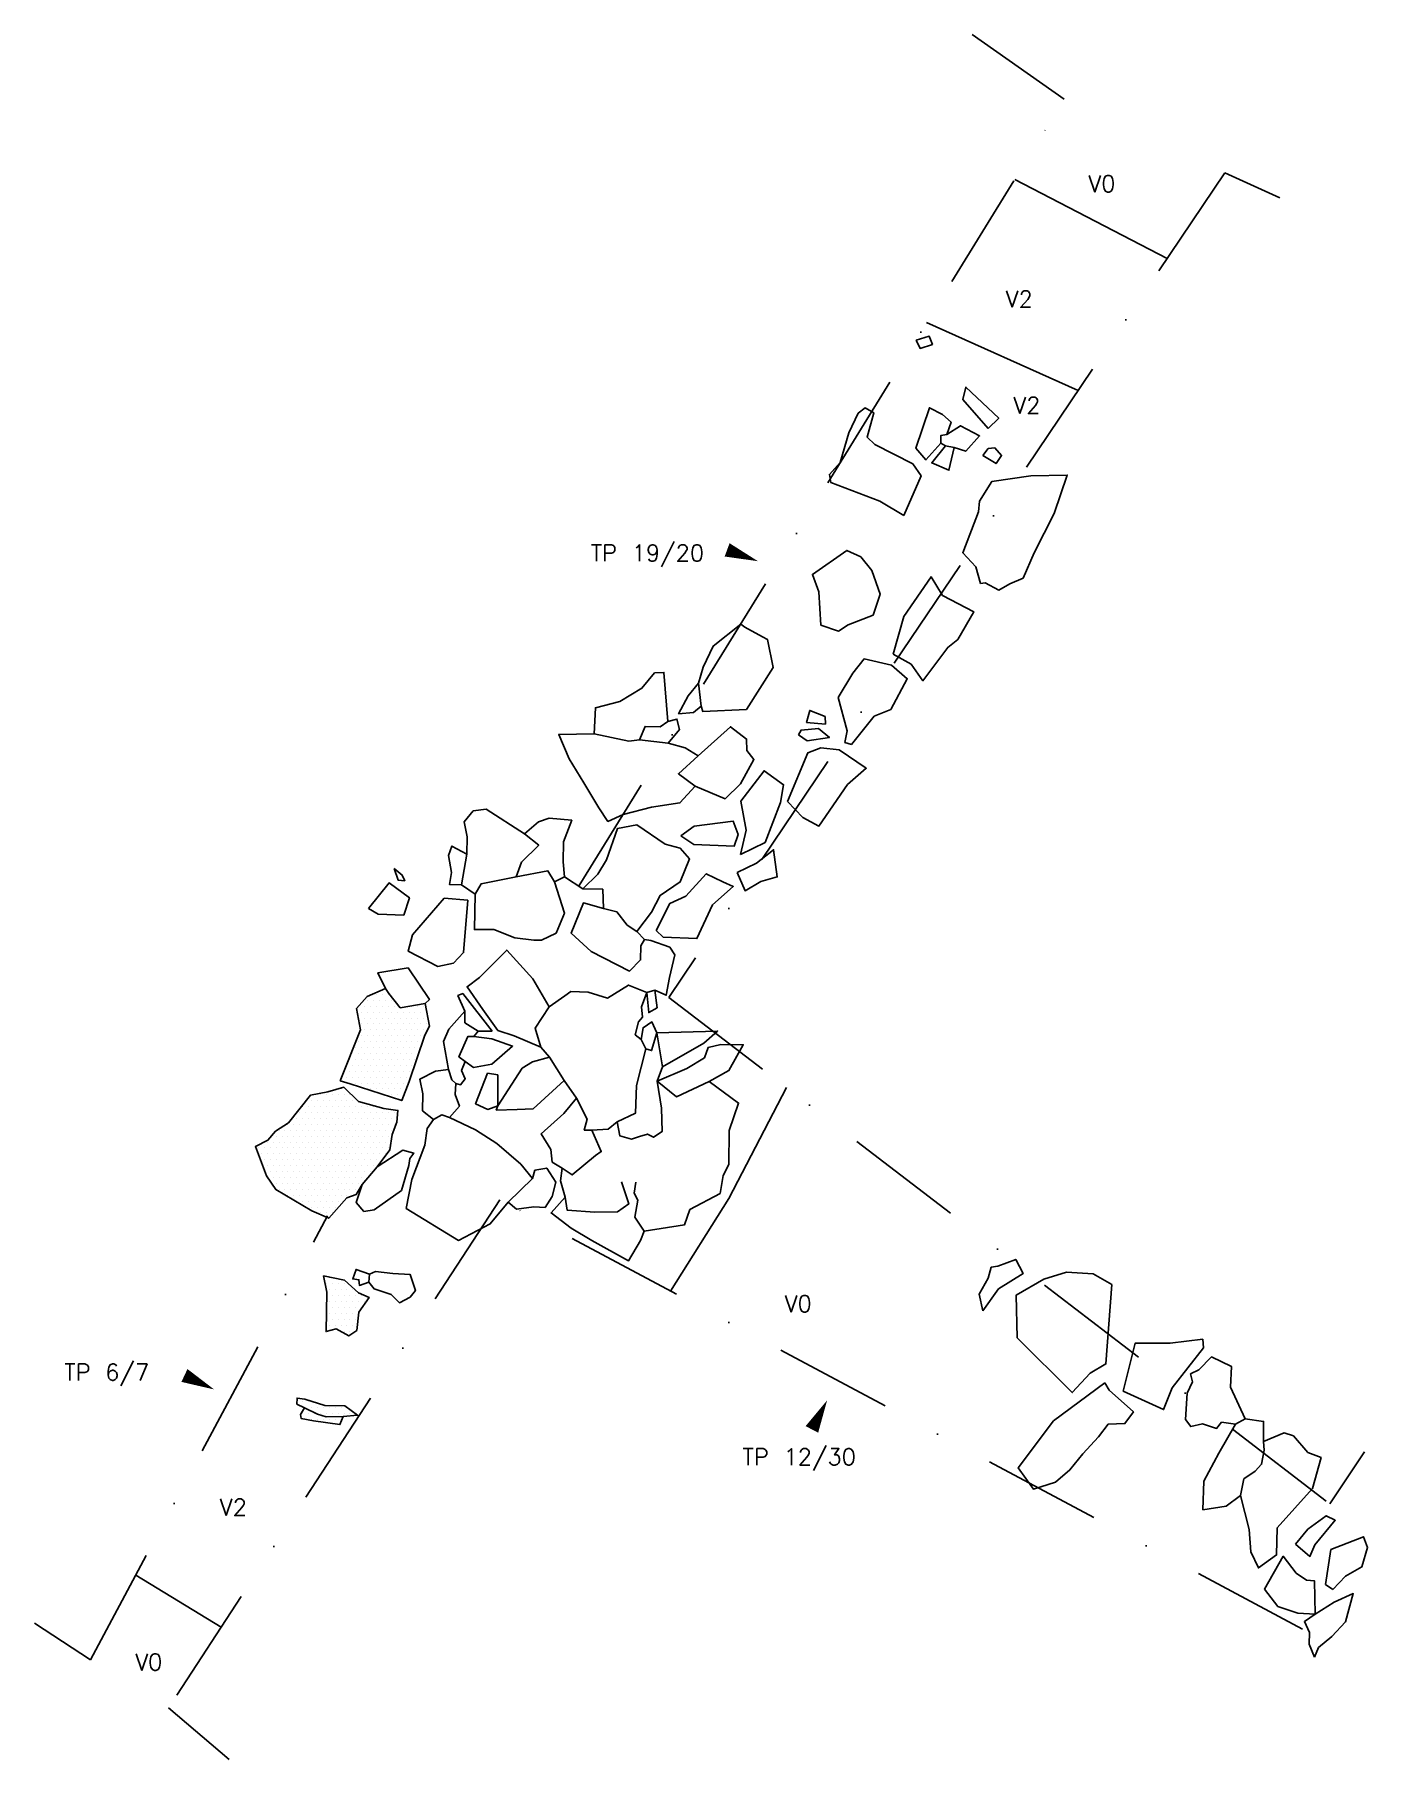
# Model space of a CAD drawing. Header units: metres. Extents: x -195 to 87, y -1922 to -1557.
import ezdxf

# ---------------------------------------------------------------- set-up
doc = ezdxf.new("R2010")
doc.units = ezdxf.units.M
doc.header["$LTSCALE"] = 25
doc.header["$MEASUREMENT"] = 0
doc.linetypes.add('STRICHPUNKTX2', pattern=[2, 1, -0.5, 0, -0.5])
doc.layers.get('0').update_dxf_attribs({"linetype": 'CONTINUOUS'})
for name, color, linetype in [('BEFUND', 1, 'CONTINUOUS'), ('GRABUNGSGRENZE', 3, 'STRICHPUNKTX2'), ('STEINE', 4, 'CONTINUOUS'), ('STEINESCHRAFF', 4, 'CONTINUOUS'), ('TPROFIL', 3, 'CONTINUOUS')]:
    doc.layers.add(name, color=color, linetype=linetype)
doc.styles.get("Standard").update_dxf_attribs({"font": 'txt.shx'})

# ---------------------------------------------------------------- blocks, each defined once
blk = doc.blocks.new('*X1')
at = {"color": 0}
for p, q in [((-122.5, -1760), (-122.5, -1760)), ((-121.25, -1760), (-121.25, -1760)), ((-120, -1760), (-120, -1760)), ((-126.25, -1762.5), (-126.25, -1762.5)), ((-125.625, -1763.75), (-125.625, -1763.75)), ((-125, -1762.5), (-125, -1762.5)), ((-124.375, -1761.25), (-124.375, -1761.25)), ((-124.375, -1763.75), (-124.375, -1763.75)), ((-123.75, -1762.5), (-123.75, -1762.5)), ((-123.125, -1761.25), (-123.125, -1761.25)), ((-123.125, -1763.75), (-123.125, -1763.75)), ((-122.5, -1762.5), (-122.5, -1762.5)), ((-121.875, -1761.25), (-121.875, -1761.25)), ((-121.875, -1763.75), (-121.875, -1763.75)), ((-121.25, -1762.5), (-121.25, -1762.5)), ((-120.625, -1761.25), (-120.625, -1761.25)), ((-120.625, -1763.75), (-120.625, -1763.75)), ((-120, -1762.5), (-120, -1762.5)), ((-119.375, -1761.25), (-119.375, -1761.25)), ((-119.375, -1763.75), (-119.375, -1763.75)), ((-118.75, -1762.5), (-118.75, -1762.5)), ((-118.125, -1763.75), (-118.125, -1763.75)), ((-116.875, -1763.75), (-116.875, -1763.75)), ((-115.625, -1763.75), (-115.625, -1763.75)), ((-115, -1762.5), (-115, -1762.5)), ((-114.375, -1763.75), (-114.375, -1763.75)), ((-113.75, -1762.5), (-113.75, -1762.5)), ((-113.125, -1763.75), (-113.125, -1763.75)), ((-112.5, -1762.5), (-112.5, -1762.5)), ((-111.875, -1763.75), (-111.875, -1763.75)), ((-126.25, -1765), (-126.25, -1765)), ((-125.625, -1766.25), (-125.625, -1766.25)), ((-125, -1765), (-125, -1765)), ((-124.375, -1766.25), (-124.375, -1766.25)), ((-123.75, -1765), (-123.75, -1765)), ((-123.125, -1766.25), (-123.125, -1766.25)), ((-122.5, -1765), (-122.5, -1765)), ((-121.875, -1766.25), (-121.875, -1766.25)), ((-121.25, -1765), (-121.25, -1765)), ((-120.625, -1766.25), (-120.625, -1766.25)), ((-120, -1765), (-120, -1765)), ((-119.375, -1766.25), (-119.375, -1766.25)), ((-118.75, -1765), (-118.75, -1765)), ((-118.125, -1766.25), (-118.125, -1766.25)), ((-117.5, -1765), (-117.5, -1765)), ((-116.875, -1766.25), (-116.875, -1766.25)), ((-116.25, -1765), (-116.25, -1765)), ((-115.625, -1766.25), (-115.625, -1766.25)), ((-115, -1765), (-115, -1765)), ((-114.375, -1766.25), (-114.375, -1766.25)), ((-113.75, -1765), (-113.75, -1765)), ((-113.125, -1766.25), (-113.125, -1766.25)), ((-112.5, -1765), (-112.5, -1765)), ((-111.875, -1766.25), (-111.875, -1766.25)), ((-126.25, -1770), (-126.25, -1770)), ((-125.625, -1768.75), (-125.625, -1768.75)), ((-125, -1767.5), (-125, -1767.5)), ((-125, -1770), (-125, -1770)), ((-124.375, -1768.75), (-124.375, -1768.75)), ((-123.75, -1767.5), (-123.75, -1767.5)), ((-123.75, -1770), (-123.75, -1770)), ((-123.125, -1768.75), (-123.125, -1768.75)), ((-122.5, -1767.5), (-122.5, -1767.5)), ((-122.5, -1770), (-122.5, -1770)), ((-121.875, -1768.75), (-121.875, -1768.75)), ((-121.25, -1767.5), (-121.25, -1767.5)), ((-121.25, -1770), (-121.25, -1770)), ((-120.625, -1768.75), (-120.625, -1768.75)), ((-120, -1767.5), (-120, -1767.5)), ((-120, -1770), (-120, -1770)), ((-119.375, -1768.75), (-119.375, -1768.75)), ((-118.75, -1767.5), (-118.75, -1767.5)), ((-118.75, -1770), (-118.75, -1770)), ((-118.125, -1768.75), (-118.125, -1768.75)), ((-117.5, -1767.5), (-117.5, -1767.5)), ((-117.5, -1770), (-117.5, -1770)), ((-116.875, -1768.75), (-116.875, -1768.75)), ((-116.25, -1767.5), (-116.25, -1767.5)), ((-116.25, -1770), (-116.25, -1770)), ((-115.625, -1768.75), (-115.625, -1768.75)), ((-115, -1767.5), (-115, -1767.5)), ((-115, -1770), (-115, -1770)), ((-114.375, -1768.75), (-114.375, -1768.75)), ((-113.75, -1767.5), (-113.75, -1767.5)), ((-113.75, -1770), (-113.75, -1770)), ((-113.125, -1768.75), (-113.125, -1768.75)), ((-112.5, -1767.5), (-112.5, -1767.5)), ((-128.125, -1773.75), (-128.125, -1773.75)), ((-127.5, -1772.5), (-127.5, -1772.5)), ((-126.875, -1771.25), (-126.875, -1771.25)), ((-126.875, -1773.75), (-126.875, -1773.75)), ((-126.25, -1772.5), (-126.25, -1772.5)), ((-125.625, -1771.25), (-125.625, -1771.25)), ((-125.625, -1773.75), (-125.625, -1773.75)), ((-125, -1772.5), (-125, -1772.5)), ((-124.375, -1771.25), (-124.375, -1771.25)), ((-124.375, -1773.75), (-124.375, -1773.75)), ((-123.75, -1772.5), (-123.75, -1772.5)), ((-123.125, -1771.25), (-123.125, -1771.25)), ((-123.125, -1773.75), (-123.125, -1773.75)), ((-122.5, -1772.5), (-122.5, -1772.5)), ((-121.875, -1771.25), (-121.875, -1771.25)), ((-121.875, -1773.75), (-121.875, -1773.75)), ((-121.25, -1772.5), (-121.25, -1772.5)), ((-120.625, -1771.25), (-120.625, -1771.25)), ((-120.625, -1773.75), (-120.625, -1773.75)), ((-120, -1772.5), (-120, -1772.5)), ((-119.375, -1771.25), (-119.375, -1771.25)), ((-119.375, -1773.75), (-119.375, -1773.75)), ((-118.75, -1772.5), (-118.75, -1772.5)), ((-118.125, -1771.25), (-118.125, -1771.25)), ((-118.125, -1773.75), (-118.125, -1773.75)), ((-117.5, -1772.5), (-117.5, -1772.5)), ((-116.875, -1771.25), (-116.875, -1771.25)), ((-116.875, -1773.75), (-116.875, -1773.75)), ((-116.25, -1772.5), (-116.25, -1772.5)), ((-115.625, -1771.25), (-115.625, -1771.25)), ((-115.625, -1773.75), (-115.625, -1773.75)), ((-115, -1772.5), (-115, -1772.5)), ((-114.375, -1771.25), (-114.375, -1771.25)), ((-114.375, -1773.75), (-114.375, -1773.75)), ((-113.75, -1772.5), (-113.75, -1772.5)), ((-129.375, -1776.25), (-129.375, -1776.25)), ((-128.75, -1775), (-128.75, -1775)), ((-128.75, -1777.5), (-128.75, -1777.5)), ((-128.125, -1776.25), (-128.125, -1776.25)), ((-127.5, -1775), (-127.5, -1775)), ((-127.5, -1777.5), (-127.5, -1777.5)), ((-126.875, -1776.25), (-126.875, -1776.25)), ((-126.25, -1775), (-126.25, -1775)), ((-126.25, -1777.5), (-126.25, -1777.5)), ((-125.625, -1776.25), (-125.625, -1776.25)), ((-125, -1775), (-125, -1775)), ((-125, -1777.5), (-125, -1777.5)), ((-124.375, -1776.25), (-124.375, -1776.25)), ((-123.75, -1775), (-123.75, -1775)), ((-123.75, -1777.5), (-123.75, -1777.5)), ((-123.125, -1776.25), (-123.125, -1776.25)), ((-122.5, -1775), (-122.5, -1775)), ((-122.5, -1777.5), (-122.5, -1777.5)), ((-121.875, -1776.25), (-121.875, -1776.25)), ((-121.25, -1775), (-121.25, -1775)), ((-121.25, -1777.5), (-121.25, -1777.5)), ((-120.625, -1776.25), (-120.625, -1776.25)), ((-120, -1775), (-120, -1775)), ((-120, -1777.5), (-120, -1777.5)), ((-119.375, -1776.25), (-119.375, -1776.25)), ((-118.75, -1775), (-118.75, -1775)), ((-118.75, -1777.5), (-118.75, -1777.5)), ((-118.125, -1776.25), (-118.125, -1776.25)), ((-117.5, -1775), (-117.5, -1775)), ((-117.5, -1777.5), (-117.5, -1777.5)), ((-116.875, -1776.25), (-116.875, -1776.25)), ((-116.25, -1775), (-116.25, -1775)), ((-116.25, -1777.5), (-116.25, -1777.5)), ((-115.625, -1776.25), (-115.625, -1776.25)), ((-115, -1775), (-115, -1775)), ((-135.625, -1781.25), (-135.625, -1781.25)), ((-134.375, -1781.25), (-134.375, -1781.25)), ((-133.125, -1781.25), (-133.125, -1781.25)), ((-131.875, -1781.25), (-131.875, -1781.25)), ((-130.625, -1781.25), (-130.625, -1781.25)), ((-130, -1780), (-130, -1780)), ((-129.375, -1781.25), (-129.375, -1781.25)), ((-128.125, -1778.75), (-128.125, -1778.75)), ((-128.125, -1781.25), (-128.125, -1781.25)), ((-126.875, -1778.75), (-126.875, -1778.75)), ((-125.625, -1778.75), (-125.625, -1778.75)), ((-124.375, -1778.75), (-124.375, -1778.75)), ((-123.75, -1780), (-123.75, -1780)), ((-123.125, -1778.75), (-123.125, -1778.75)), ((-122.5, -1780), (-122.5, -1780)), ((-121.875, -1778.75), (-121.875, -1778.75)), ((-121.25, -1780), (-121.25, -1780)), ((-120.625, -1778.75), (-120.625, -1778.75)), ((-120.625, -1781.25), (-120.625, -1781.25)), ((-120, -1780), (-120, -1780)), ((-119.375, -1778.75), (-119.375, -1778.75)), ((-119.375, -1781.25), (-119.375, -1781.25)), ((-118.75, -1780), (-118.75, -1780)), ((-118.125, -1778.75), (-118.125, -1778.75)), ((-118.125, -1781.25), (-118.125, -1781.25)), ((-117.5, -1780), (-117.5, -1780)), ((-116.875, -1778.75), (-116.875, -1778.75)), ((-116.875, -1781.25), (-116.875, -1781.25)), ((-116.25, -1780), (-116.25, -1780)), ((-138.75, -1785), (-138.75, -1785)), ((-138.125, -1783.75), (-138.125, -1783.75)), ((-137.5, -1785), (-137.5, -1785)), ((-136.875, -1783.75), (-136.875, -1783.75)), ((-136.25, -1782.5), (-136.25, -1782.5)), ((-136.25, -1785), (-136.25, -1785)), ((-135.625, -1783.75), (-135.625, -1783.75)), ((-135, -1782.5), (-135, -1782.5)), ((-135, -1785), (-135, -1785)), ((-134.375, -1783.75), (-134.375, -1783.75)), ((-133.75, -1782.5), (-133.75, -1782.5)), ((-133.75, -1785), (-133.75, -1785)), ((-133.125, -1783.75), (-133.125, -1783.75)), ((-132.5, -1782.5), (-132.5, -1782.5)), ((-132.5, -1785), (-132.5, -1785)), ((-131.875, -1783.75), (-131.875, -1783.75)), ((-131.25, -1782.5), (-131.25, -1782.5)), ((-131.25, -1785), (-131.25, -1785)), ((-130.625, -1783.75), (-130.625, -1783.75)), ((-130, -1782.5), (-130, -1782.5)), ((-130, -1785), (-130, -1785)), ((-129.375, -1783.75), (-129.375, -1783.75)), ((-128.75, -1782.5), (-128.75, -1782.5)), ((-128.75, -1785), (-128.75, -1785)), ((-128.125, -1783.75), (-128.125, -1783.75)), ((-127.5, -1782.5), (-127.5, -1782.5)), ((-127.5, -1785), (-127.5, -1785)), ((-126.875, -1783.75), (-126.875, -1783.75)), ((-126.25, -1785), (-126.25, -1785)), ((-125.625, -1783.75), (-125.625, -1783.75)), ((-125, -1785), (-125, -1785)), ((-124.375, -1783.75), (-124.375, -1783.75)), ((-123.75, -1785), (-123.75, -1785)), ((-123.125, -1783.75), (-123.125, -1783.75)), ((-122.5, -1785), (-122.5, -1785)), ((-121.25, -1785), (-121.25, -1785)), ((-120, -1785), (-120, -1785)), ((-118.75, -1785), (-118.75, -1785)), ((-143.125, -1788.75), (-143.125, -1788.75)), ((-141.875, -1788.75), (-141.875, -1788.75)), ((-141.25, -1787.5), (-141.25, -1787.5)), ((-140.625, -1788.75), (-140.625, -1788.75)), ((-140, -1787.5), (-140, -1787.5)), ((-139.375, -1786.25), (-139.375, -1786.25)), ((-139.375, -1788.75), (-139.375, -1788.75)), ((-138.75, -1787.5), (-138.75, -1787.5)), ((-138.125, -1786.25), (-138.125, -1786.25)), ((-138.125, -1788.75), (-138.125, -1788.75)), ((-137.5, -1787.5), (-137.5, -1787.5)), ((-136.875, -1786.25), (-136.875, -1786.25)), ((-136.875, -1788.75), (-136.875, -1788.75)), ((-136.25, -1787.5), (-136.25, -1787.5)), ((-135.625, -1786.25), (-135.625, -1786.25)), ((-135.625, -1788.75), (-135.625, -1788.75)), ((-135, -1787.5), (-135, -1787.5)), ((-134.375, -1786.25), (-134.375, -1786.25)), ((-134.375, -1788.75), (-134.375, -1788.75)), ((-133.75, -1787.5), (-133.75, -1787.5)), ((-133.125, -1786.25), (-133.125, -1786.25)), ((-133.125, -1788.75), (-133.125, -1788.75)), ((-132.5, -1787.5), (-132.5, -1787.5)), ((-131.875, -1786.25), (-131.875, -1786.25)), ((-131.875, -1788.75), (-131.875, -1788.75)), ((-131.25, -1787.5), (-131.25, -1787.5)), ((-130.625, -1786.25), (-130.625, -1786.25)), ((-130.625, -1788.75), (-130.625, -1788.75)), ((-130, -1787.5), (-130, -1787.5)), ((-129.375, -1786.25), (-129.375, -1786.25)), ((-129.375, -1788.75), (-129.375, -1788.75)), ((-128.75, -1787.5), (-128.75, -1787.5)), ((-128.125, -1786.25), (-128.125, -1786.25)), ((-128.125, -1788.75), (-128.125, -1788.75)), ((-127.5, -1787.5), (-127.5, -1787.5)), ((-126.875, -1786.25), (-126.875, -1786.25)), ((-126.875, -1788.75), (-126.875, -1788.75)), ((-126.25, -1787.5), (-126.25, -1787.5)), ((-125.625, -1786.25), (-125.625, -1786.25)), ((-125.625, -1788.75), (-125.625, -1788.75)), ((-125, -1787.5), (-125, -1787.5)), ((-124.375, -1786.25), (-124.375, -1786.25)), ((-124.375, -1788.75), (-124.375, -1788.75)), ((-123.75, -1787.5), (-123.75, -1787.5)), ((-123.125, -1786.25), (-123.125, -1786.25)), ((-123.125, -1788.75), (-123.125, -1788.75)), ((-122.5, -1787.5), (-122.5, -1787.5)), ((-121.875, -1786.25), (-121.875, -1786.25)), ((-121.875, -1788.75), (-121.875, -1788.75)), ((-121.25, -1787.5), (-121.25, -1787.5)), ((-120.625, -1786.25), (-120.625, -1786.25)), ((-120.625, -1788.75), (-120.625, -1788.75)), ((-120, -1787.5), (-120, -1787.5)), ((-119.375, -1786.25), (-119.375, -1786.25)), ((-119.375, -1788.75), (-119.375, -1788.75)), ((-118.75, -1787.5), (-118.75, -1787.5)), ((-147.5, -1792.5), (-147.5, -1792.5)), ((-146.25, -1792.5), (-146.25, -1792.5)), ((-145.625, -1791.25), (-145.625, -1791.25)), ((-145, -1792.5), (-145, -1792.5)), ((-144.375, -1791.25), (-144.375, -1791.25)), ((-143.75, -1790), (-143.75, -1790)), ((-143.75, -1792.5), (-143.75, -1792.5)), ((-143.125, -1791.25), (-143.125, -1791.25)), ((-142.5, -1790), (-142.5, -1790)), ((-142.5, -1792.5), (-142.5, -1792.5)), ((-141.875, -1791.25), (-141.875, -1791.25)), ((-141.25, -1790), (-141.25, -1790)), ((-141.25, -1792.5), (-141.25, -1792.5)), ((-140.625, -1791.25), (-140.625, -1791.25)), ((-140, -1790), (-140, -1790)), ((-140, -1792.5), (-140, -1792.5)), ((-139.375, -1791.25), (-139.375, -1791.25)), ((-138.75, -1790), (-138.75, -1790)), ((-138.75, -1792.5), (-138.75, -1792.5)), ((-138.125, -1791.25), (-138.125, -1791.25)), ((-137.5, -1790), (-137.5, -1790)), ((-137.5, -1792.5), (-137.5, -1792.5)), ((-136.875, -1791.25), (-136.875, -1791.25)), ((-136.25, -1790), (-136.25, -1790)), ((-136.25, -1792.5), (-136.25, -1792.5)), ((-135.625, -1791.25), (-135.625, -1791.25)), ((-135, -1790), (-135, -1790)), ((-135, -1792.5), (-135, -1792.5)), ((-134.375, -1791.25), (-134.375, -1791.25)), ((-133.75, -1790), (-133.75, -1790)), ((-133.75, -1792.5), (-133.75, -1792.5)), ((-133.125, -1791.25), (-133.125, -1791.25)), ((-132.5, -1790), (-132.5, -1790)), ((-132.5, -1792.5), (-132.5, -1792.5)), ((-131.875, -1791.25), (-131.875, -1791.25)), ((-131.25, -1790), (-131.25, -1790)), ((-131.25, -1792.5), (-131.25, -1792.5)), ((-130.625, -1791.25), (-130.625, -1791.25)), ((-130, -1790), (-130, -1790)), ((-130, -1792.5), (-130, -1792.5)), ((-129.375, -1791.25), (-129.375, -1791.25)), ((-128.75, -1790), (-128.75, -1790)), ((-128.75, -1792.5), (-128.75, -1792.5)), ((-128.125, -1791.25), (-128.125, -1791.25)), ((-127.5, -1790), (-127.5, -1790)), ((-127.5, -1792.5), (-127.5, -1792.5)), ((-126.875, -1791.25), (-126.875, -1791.25)), ((-126.25, -1790), (-126.25, -1790)), ((-126.25, -1792.5), (-126.25, -1792.5)), ((-125.625, -1791.25), (-125.625, -1791.25)), ((-125, -1790), (-125, -1790)), ((-125, -1792.5), (-125, -1792.5)), ((-124.375, -1791.25), (-124.375, -1791.25)), ((-123.75, -1790), (-123.75, -1790)), ((-123.75, -1792.5), (-123.75, -1792.5)), ((-123.125, -1791.25), (-123.125, -1791.25)), ((-122.5, -1790), (-122.5, -1790)), ((-122.5, -1792.5), (-122.5, -1792.5)), ((-121.875, -1791.25), (-121.875, -1791.25)), ((-121.25, -1790), (-121.25, -1790)), ((-121.25, -1792.5), (-121.25, -1792.5)), ((-120.625, -1791.25), (-120.625, -1791.25)), ((-120, -1790), (-120, -1790)), ((-120, -1792.5), (-120, -1792.5)), ((-146.875, -1793.75), (-146.875, -1793.75)), ((-146.25, -1795), (-146.25, -1795)), ((-145.625, -1793.75), (-145.625, -1793.75)), ((-145.625, -1796.25), (-145.625, -1796.25)), ((-145, -1795), (-145, -1795)), ((-144.375, -1793.75), (-144.375, -1793.75)), ((-144.375, -1796.25), (-144.375, -1796.25)), ((-143.75, -1795), (-143.75, -1795)), ((-143.125, -1793.75), (-143.125, -1793.75)), ((-143.125, -1796.25), (-143.125, -1796.25)), ((-142.5, -1795), (-142.5, -1795)), ((-141.875, -1793.75), (-141.875, -1793.75)), ((-141.875, -1796.25), (-141.875, -1796.25)), ((-141.25, -1795), (-141.25, -1795)), ((-140.625, -1793.75), (-140.625, -1793.75)), ((-140.625, -1796.25), (-140.625, -1796.25)), ((-140, -1795), (-140, -1795)), ((-139.375, -1793.75), (-139.375, -1793.75)), ((-139.375, -1796.25), (-139.375, -1796.25)), ((-138.75, -1795), (-138.75, -1795)), ((-138.125, -1793.75), (-138.125, -1793.75)), ((-138.125, -1796.25), (-138.125, -1796.25)), ((-137.5, -1795), (-137.5, -1795)), ((-136.875, -1793.75), (-136.875, -1793.75)), ((-136.875, -1796.25), (-136.875, -1796.25)), ((-136.25, -1795), (-136.25, -1795)), ((-135.625, -1793.75), (-135.625, -1793.75)), ((-135.625, -1796.25), (-135.625, -1796.25)), ((-135, -1795), (-135, -1795)), ((-134.375, -1793.75), (-134.375, -1793.75)), ((-134.375, -1796.25), (-134.375, -1796.25)), ((-133.75, -1795), (-133.75, -1795)), ((-133.125, -1793.75), (-133.125, -1793.75)), ((-133.125, -1796.25), (-133.125, -1796.25)), ((-132.5, -1795), (-132.5, -1795)), ((-131.875, -1793.75), (-131.875, -1793.75)), ((-131.875, -1796.25), (-131.875, -1796.25)), ((-131.25, -1795), (-131.25, -1795)), ((-130.625, -1793.75), (-130.625, -1793.75)), ((-130.625, -1796.25), (-130.625, -1796.25)), ((-130, -1795), (-130, -1795)), ((-129.375, -1793.75), (-129.375, -1793.75)), ((-129.375, -1796.25), (-129.375, -1796.25)), ((-128.75, -1795), (-128.75, -1795)), ((-128.125, -1793.75), (-128.125, -1793.75)), ((-128.125, -1796.25), (-128.125, -1796.25)), ((-127.5, -1795), (-127.5, -1795)), ((-126.875, -1793.75), (-126.875, -1793.75)), ((-126.875, -1796.25), (-126.875, -1796.25)), ((-126.25, -1795), (-126.25, -1795)), ((-125.625, -1793.75), (-125.625, -1793.75)), ((-125.625, -1796.25), (-125.625, -1796.25)), ((-125, -1795), (-125, -1795)), ((-124.375, -1793.75), (-124.375, -1793.75)), ((-124.375, -1796.25), (-124.375, -1796.25)), ((-123.75, -1795), (-123.75, -1795)), ((-123.125, -1793.75), (-123.125, -1793.75)), ((-123.125, -1796.25), (-123.125, -1796.25)), ((-122.5, -1795), (-122.5, -1795)), ((-121.875, -1793.75), (-121.875, -1793.75)), ((-120.625, -1793.75), (-120.625, -1793.75)), ((-145, -1797.5), (-145, -1797.5)), ((-144.375, -1798.75), (-144.375, -1798.75)), ((-143.75, -1797.5), (-143.75, -1797.5)), ((-143.75, -1800), (-143.75, -1800)), ((-143.125, -1798.75), (-143.125, -1798.75)), ((-142.5, -1797.5), (-142.5, -1797.5)), ((-142.5, -1800), (-142.5, -1800)), ((-141.875, -1798.75), (-141.875, -1798.75)), ((-141.25, -1797.5), (-141.25, -1797.5)), ((-141.25, -1800), (-141.25, -1800)), ((-140.625, -1798.75), (-140.625, -1798.75)), ((-140, -1797.5), (-140, -1797.5)), ((-140, -1800), (-140, -1800)), ((-139.375, -1798.75), (-139.375, -1798.75)), ((-138.75, -1797.5), (-138.75, -1797.5)), ((-138.75, -1800), (-138.75, -1800)), ((-138.125, -1798.75), (-138.125, -1798.75)), ((-137.5, -1797.5), (-137.5, -1797.5)), ((-137.5, -1800), (-137.5, -1800)), ((-136.875, -1798.75), (-136.875, -1798.75)), ((-136.25, -1797.5), (-136.25, -1797.5)), ((-136.25, -1800), (-136.25, -1800)), ((-135.625, -1798.75), (-135.625, -1798.75)), ((-135, -1797.5), (-135, -1797.5)), ((-135, -1800), (-135, -1800)), ((-134.375, -1798.75), (-134.375, -1798.75)), ((-133.75, -1797.5), (-133.75, -1797.5)), ((-133.75, -1800), (-133.75, -1800)), ((-133.125, -1798.75), (-133.125, -1798.75)), ((-132.5, -1797.5), (-132.5, -1797.5)), ((-132.5, -1800), (-132.5, -1800)), ((-131.875, -1798.75), (-131.875, -1798.75)), ((-131.25, -1797.5), (-131.25, -1797.5)), ((-131.25, -1800), (-131.25, -1800)), ((-130.625, -1798.75), (-130.625, -1798.75)), ((-130, -1797.5), (-130, -1797.5)), ((-130, -1800), (-130, -1800)), ((-129.375, -1798.75), (-129.375, -1798.75)), ((-128.75, -1797.5), (-128.75, -1797.5)), ((-128.75, -1800), (-128.75, -1800)), ((-128.125, -1798.75), (-128.125, -1798.75)), ((-127.5, -1797.5), (-127.5, -1797.5)), ((-127.5, -1800), (-127.5, -1800)), ((-126.875, -1798.75), (-126.875, -1798.75)), ((-126.25, -1797.5), (-126.25, -1797.5)), ((-126.25, -1800), (-126.25, -1800)), ((-125.625, -1798.75), (-125.625, -1798.75)), ((-125, -1797.5), (-125, -1797.5)), ((-124.375, -1798.75), (-124.375, -1798.75)), ((-123.75, -1797.5), (-123.75, -1797.5)), ((-143.125, -1801.25), (-143.125, -1801.25)), ((-141.875, -1801.25), (-141.875, -1801.25)), ((-141.25, -1802.5), (-141.25, -1802.5)), ((-140.625, -1801.25), (-140.625, -1801.25)), ((-140, -1802.5), (-140, -1802.5)), ((-139.375, -1801.25), (-139.375, -1801.25)), ((-139.375, -1803.75), (-139.375, -1803.75)), ((-138.75, -1802.5), (-138.75, -1802.5)), ((-138.125, -1801.25), (-138.125, -1801.25)), ((-138.125, -1803.75), (-138.125, -1803.75)), ((-137.5, -1802.5), (-137.5, -1802.5)), ((-136.875, -1801.25), (-136.875, -1801.25)), ((-136.875, -1803.75), (-136.875, -1803.75)), ((-136.25, -1802.5), (-136.25, -1802.5)), ((-135.625, -1801.25), (-135.625, -1801.25)), ((-135.625, -1803.75), (-135.625, -1803.75)), ((-135, -1802.5), (-135, -1802.5)), ((-134.375, -1801.25), (-134.375, -1801.25)), ((-134.375, -1803.75), (-134.375, -1803.75)), ((-133.75, -1802.5), (-133.75, -1802.5)), ((-133.125, -1801.25), (-133.125, -1801.25)), ((-133.125, -1803.75), (-133.125, -1803.75)), ((-132.5, -1802.5), (-132.5, -1802.5)), ((-131.875, -1801.25), (-131.875, -1801.25)), ((-131.875, -1803.75), (-131.875, -1803.75)), ((-131.25, -1802.5), (-131.25, -1802.5)), ((-130.625, -1801.25), (-130.625, -1801.25)), ((-130.625, -1803.75), (-130.625, -1803.75)), ((-130, -1802.5), (-130, -1802.5)), ((-129.375, -1801.25), (-129.375, -1801.25)), ((-128.75, -1802.5), (-128.75, -1802.5)), ((-128.125, -1801.25), (-128.125, -1801.25)), ((-127.5, -1802.5), (-127.5, -1802.5)), ((-126.875, -1801.25), (-126.875, -1801.25)), ((-137.5, -1805), (-137.5, -1805)), ((-136.25, -1805), (-136.25, -1805)), ((-135, -1805), (-135, -1805)), ((-134.375, -1806.25), (-134.375, -1806.25)), ((-133.75, -1805), (-133.75, -1805)), ((-133.125, -1806.25), (-133.125, -1806.25)), ((-132.5, -1805), (-132.5, -1805)), ((-131.875, -1806.25), (-131.875, -1806.25)), ((-131.25, -1805), (-131.25, -1805)), ((-133.125, -1821.25), (-133.125, -1821.25)), ((-132.5, -1820), (-132.5, -1820)), ((-131.875, -1821.25), (-131.875, -1821.25)), ((-130.625, -1821.25), (-130.625, -1821.25)), ((-129.375, -1821.25), (-129.375, -1821.25)), ((-132.5, -1822.5), (-132.5, -1822.5)), ((-132.5, -1825), (-132.5, -1825)), ((-131.875, -1823.75), (-131.875, -1823.75)), ((-131.25, -1822.5), (-131.25, -1822.5)), ((-131.25, -1825), (-131.25, -1825)), ((-130.625, -1823.75), (-130.625, -1823.75)), ((-130, -1822.5), (-130, -1822.5)), ((-130, -1825), (-130, -1825)), ((-129.375, -1823.75), (-129.375, -1823.75)), ((-128.75, -1822.5), (-128.75, -1822.5)), ((-128.75, -1825), (-128.75, -1825)), ((-128.125, -1823.75), (-128.125, -1823.75)), ((-127.5, -1822.5), (-127.5, -1822.5)), ((-127.5, -1825), (-127.5, -1825)), ((-126.875, -1823.75), (-126.875, -1823.75)), ((-126.25, -1825), (-126.25, -1825)), ((-125.625, -1823.75), (-125.625, -1823.75)), ((-125, -1825), (-125, -1825)), ((-132.5, -1827.5), (-132.5, -1827.5)), ((-131.875, -1826.25), (-131.875, -1826.25)), ((-131.875, -1828.75), (-131.875, -1828.75)), ((-131.25, -1827.5), (-131.25, -1827.5)), ((-130.625, -1826.25), (-130.625, -1826.25)), ((-130.625, -1828.75), (-130.625, -1828.75)), ((-130, -1827.5), (-130, -1827.5)), ((-129.375, -1826.25), (-129.375, -1826.25)), ((-129.375, -1828.75), (-129.375, -1828.75)), ((-128.75, -1827.5), (-128.75, -1827.5)), ((-128.125, -1826.25), (-128.125, -1826.25)), ((-128.125, -1828.75), (-128.125, -1828.75)), ((-127.5, -1827.5), (-127.5, -1827.5)), ((-126.875, -1826.25), (-126.875, -1826.25)), ((-126.875, -1828.75), (-126.875, -1828.75)), ((-125.625, -1826.25), (-125.625, -1826.25)), ((-133.125, -1831.25), (-133.125, -1831.25)), ((-132.5, -1830), (-132.5, -1830)), ((-131.25, -1830), (-131.25, -1830)), ((-130, -1830), (-130, -1830)), ((-129.375, -1831.25), (-129.375, -1831.25)), ((-128.75, -1830), (-128.75, -1830)), ((-128.125, -1831.25), (-128.125, -1831.25)), ((-127.5, -1830), (-127.5, -1830)), ((-138.125, -1846.25), (-138.125, -1846.25)), ((-137.5, -1847.5), (-137.5, -1847.5)), ((-136.875, -1846.25), (-136.875, -1846.25)), ((-136.25, -1847.5), (-136.25, -1847.5)), ((-135, -1847.5), (-135, -1847.5)), ((-133.75, -1847.5), (-133.75, -1847.5)), ((-132.5, -1847.5), (-132.5, -1847.5)), ((-131.25, -1847.5), (-131.25, -1847.5)), ((-130, -1847.5), (-130, -1847.5)), ((-128.75, -1847.5), (-128.75, -1847.5)), ((-138.125, -1848.75), (-138.125, -1848.75)), ((-136.875, -1848.75), (-136.875, -1848.75)), ((-136.25, -1850), (-136.25, -1850)), ((-135.625, -1848.75), (-135.625, -1848.75)), ((-135, -1850), (-135, -1850)), ((-134.375, -1848.75), (-134.375, -1848.75)), ((-133.75, -1850), (-133.75, -1850)), ((-133.125, -1848.75), (-133.125, -1848.75)), ((-132.5, -1850), (-132.5, -1850)), ((-131.875, -1848.75), (-131.875, -1848.75)), ((-131.25, -1850), (-131.25, -1850)), ((-130.625, -1848.75), (-130.625, -1848.75)), ((-130, -1850), (-130, -1850)), ((-129.375, -1848.75), (-129.375, -1848.75)), ((-128.125, -1848.75), (-128.125, -1848.75))]:
    blk.add_line(p, q, dxfattribs=at)
blk = doc.blocks.new('PFEIL')
at = {"layer": 'TPROFIL'}
blk.add_lwpolyline([(0, 0, 0, 3, 0), (6.54, -2.37, 3, 3, 0)], format="xyseb", dxfattribs=at)

msp = doc.modelspace()

# ---------------------------------------------------------------- linework, layer by layer
at = {"layer": 'BEFUND'}
for points in [[(44.83, -1604.17), (12.61, -1587.45)], [(-6.09, -1617.77), (25.97, -1632.15)], [(-60.27, -1822.82), (-47.95, -1803.16), (-35.73, -1779.7)], [(-155.37, -1893.93), (-173.47, -1882.93)]]:
    msp.add_lwpolyline(points, dxfattribs=at)
at = {"layer": 'GRABUNGSGRENZE'}
for points in [[(-79.62, -1736.96), (23.07, -1570.49), (3.55, -1556.78)], [(68.7, -1591.35), (57.03, -1586.07), (-60.63, -1760.62), (79.29, -1867.85), (86.61, -1856.84)], [(73.48, -1894.38), (-96.43, -1803.47), (-166.5, -1911.01), (-153.66, -1921.95)], [(-194.89, -1893.09), (-183.01, -1900.82), (-132.87, -1806.87)]]:
    msp.add_lwpolyline(points, dxfattribs=at)
at = {"layer": 'STEINE'}
for points in [[(-8.26, -1621.46), (-5.5, -1620.65), (-4.84, -1622.39), (-7.44, -1623.25), (-8.26, -1621.46)], [(6.96, -1640.17), (1.62, -1634.04), (2.24, -1631.43), (9.21, -1638.03), (6.96, -1640.17)], [(-10.93, -1658.61), (-15.98, -1655.59), (-26.38, -1651.59), (-26.63, -1649.9), (-24.38, -1647.35), (-22.53, -1641.13), (-20.53, -1636.95), (-19.05, -1635.83), (-17.22, -1636.86), (-18.66, -1642.01), (-17.03, -1643.59), (-8.97, -1647.69), (-7.24, -1650.19), (-10.93, -1658.61)], [(-3.04, -1643.31), (-6.21, -1646.83), (-8.35, -1644.37), (-5.48, -1635.81), (-2.73, -1637.19), (-0.89, -1638.83), (-1.76, -1641.48)], [(-1.76, -1641.48), (-3.09, -1641.68), (-3.04, -1643.31), (-3.04, -1643.31), (-2.07, -1643.83), (-0.24, -1644.19), (2.21, -1645.01), (5.12, -1641.75), (1.1, -1639.6), (-1.76, -1641.48)], [(-2.07, -1643.83), (-4.99, -1647.49), (-1.37, -1649.03), (-0.24, -1644.19)], [(5.83, -1645.93), (6.96, -1644.4), (8.39, -1644.31), (9.81, -1645.89), (8.63, -1647.62), (5.83, -1645.93)], [(5.32, -1672.98), (4.31, -1669.46), (1.56, -1666.49), (4.89, -1657.82), (5.1, -1655.58), (7.76, -1651.4), (15.98, -1650.19), (23.68, -1650.05), (20.91, -1658.16), (16.66, -1666.52), (14.35, -1671.87), (11.55, -1673.04), (9.2, -1674.41), (6.34, -1672.88), (5.32, -1672.98)], [(-28.43, -1681.84), (-28.87, -1674.75), (-30.24, -1671.07), (-22.99, -1665.98), (-20.03, -1667.37), (-17.64, -1670.28), (-15.91, -1675.28), (-17.4, -1679.67), (-22.66, -1681.75), (-24.71, -1683.08), (-28.43, -1681.84)], [(-13.18, -1687.95), (-10.87, -1679.99), (-5.14, -1671.58), (-2.7, -1675.51), (3.93, -1679), (0.5, -1684.86), (-1.6, -1686.54), (-6.87, -1693.57), (-9.31, -1690.1), (-13.18, -1687.95)], [(-53.77, -1698.99), (-54.38, -1694.09), (-53.4, -1690.73), (-51.25, -1686.24), (-45.37, -1681.61), (-44.55, -1682.22), (-40.78, -1684.32), (-39.76, -1684.83), (-38.55, -1690.8), (-44.23, -1699.67), (-53.42, -1700.11), (-53.77, -1698.99)], [(-23.37, -1706.65), (-22.86, -1704.21), (-24.78, -1697.11), (-21.71, -1691.96), (-19.31, -1688.95), (-13.54, -1690.29), (-10.18, -1693.16), (-13.66, -1699.68), (-17.14, -1701.1), (-22, -1707.06), (-23.37, -1706.65)], [(-60.82, -1702.24), (-61.67, -1691.83), (-63.66, -1691.93), (-66.32, -1695.19), (-70.97, -1697.99), (-76.18, -1699.31), (-76.44, -1704.82)], [(-54.38, -1694.09), (-56.57, -1696.79), (-58.57, -1700.56), (-55.41, -1700.32), (-53.77, -1698.99)], [(-66.85, -1706.11), (-65.67, -1703.25), (-62.46, -1703.31), (-60.82, -1702.24), (-58.93, -1701.69), (-58.37, -1703.88), (-60.78, -1706.79)], [(-27.55, -1701.13), (-27.5, -1702.77), (-31.48, -1702.4), (-30.81, -1699.85), (-27.55, -1701.13)], [(-55.08, -1715.88), (-58.3, -1719.45), (-64.33, -1720.35), (-70.3, -1721.87), (-73.52, -1723.35), (-75.45, -1720.48), (-78.6, -1715.17), (-81.76, -1710.11), (-83.94, -1704.95), (-76.44, -1704.82), (-69.1, -1706.36), (-66.85, -1706.11), (-60.78, -1706.79), (-57.21, -1707.76), (-54.41, -1709.5)], [(-55.08, -1715.88), (-58.6, -1713.27), (-54.41, -1709.5), (-47.61, -1703.34), (-44.19, -1705.95), (-44.09, -1708.35), (-42.62, -1710.29), (-45.44, -1715.39), (-48.71, -1718.55), (-55.08, -1715.88)], [(-33.17, -1705.05), (-32.66, -1704.03), (-28.98, -1703.73), (-26.64, -1705.63), (-31.33, -1706.33), (-33.17, -1705.05)], [(-35.49, -1719.18), (-31.24, -1708.83), (-28.43, -1707.77), (-24.55, -1708.18), (-18.84, -1712.12), (-22.83, -1715.58), (-28.87, -1724.35), (-32.28, -1722.56), (-35.49, -1719.18)], [(-45.46, -1730.39), (-44.28, -1725.19), (-45.39, -1719.06), (-40.48, -1712.64), (-36.35, -1715.61), (-36.97, -1719.38), (-40.25, -1727.8), (-45.46, -1730.39)], [(-101.61, -1738.75), (-104.52, -1736.76), (-103.38, -1730.33), (-103.32, -1726.66), (-103.98, -1723.44), (-102.04, -1721.1), (-99.28, -1720.8), (-91.18, -1725.97), (-88.17, -1728.42), (-91.8, -1731.99), (-92.93, -1735.1)], [(-85.97, -1722.66), (-88.21, -1723.42), (-91.18, -1725.97)], [(-85.97, -1722.66), (-81.17, -1723.13), (-82.91, -1727.67), (-83.03, -1731.95), (-82.73, -1735.12), (-84.82, -1736.13)], [(-58.06, -1726.44), (-55.3, -1724.4), (-47.03, -1723.29), (-45.97, -1726.1), (-46.79, -1728.6), (-55.31, -1728.23), (-58.06, -1726.44)], [(-67.39, -1746.68), (-64.27, -1742.55), (-62.47, -1739.03), (-58.23, -1736.18), (-56.28, -1731.29), (-58.27, -1729.04), (-61.38, -1728.17), (-67.39, -1724.12), (-71.53, -1724.88), (-73.84, -1731.51), (-75.63, -1734.52), (-78.85, -1737.67)], [(-103.38, -1730.33), (-106.54, -1728.59), (-107.26, -1730.58), (-106.61, -1734.15), (-107.02, -1736.75), (-104.52, -1736.76)], [(-46.19, -1734.17), (-42.05, -1732.23), (-38.47, -1729.38), (-37.67, -1735.1), (-41.14, -1736.06), (-44.51, -1738.05), (-46.19, -1734.17)], [(-118.8, -1733.36), (-117.07, -1734.74), (-116.51, -1735.92), (-117.89, -1735.81), (-118.8, -1733.36)], [(-101.61, -1738.75), (-100.38, -1736.61), (-92.93, -1735.1), (-86.24, -1733.83), (-84.82, -1736.13), (-82.74, -1742.82), (-84.48, -1747), (-87.6, -1748.53), (-89.23, -1748.47), (-93.21, -1748.01), (-97.7, -1746.26), (-101.78, -1746.25), (-101.61, -1738.75)], [(-63.3, -1746.48), (-60.44, -1740.72), (-57.06, -1739.2), (-52.72, -1734.46), (-49.2, -1736.15), (-47.01, -1737.12), (-51.4, -1740.99), (-54.68, -1748.18), (-61.83, -1747.86), (-63.3, -1746.48)], [(-124.17, -1741.82), (-119.83, -1736.37), (-115.55, -1739.54), (-116.73, -1743.21), (-122.14, -1743), (-124.17, -1741.82)], [(-82.73, -1735.12), (-78.85, -1737.67), (-74.62, -1737.73), (-74.47, -1741.82)], [(-103.15, -1740.03), (-108.15, -1739.61), (-114.9, -1747.35), (-115.82, -1750.82), (-109.5, -1754.05), (-106.23, -1753.34), (-104.09, -1751.15), (-103.15, -1740.03)], [(-74.47, -1741.82), (-78.7, -1740.63), (-81.32, -1747.01), (-77.04, -1750.9), (-68.93, -1755.04), (-66.63, -1752.7), (-66.58, -1749.69), (-65.76, -1748.37), (-67.39, -1746.68), (-69.48, -1745.3), (-71.61, -1742.54), (-74.47, -1741.82)], [(-63.58, -1759.09), (-61.19, -1760.16), (-60.47, -1756.39), (-59.33, -1751.59), (-60.45, -1749.96), (-64.43, -1748.57), (-65.76, -1748.37)], [(-85.94, -1762.61), (-89.4, -1756.69), (-94.95, -1750.61), (-100.73, -1756.41), (-103.34, -1758.35), (-100.03, -1763.2), (-96.82, -1767.65), (-93.4, -1768.78), (-87.74, -1771.18)], [(-120.58, -1758.77), (-122.21, -1755.4), (-115.83, -1754.34), (-111.3, -1761.09), (-112.22, -1761.9)], [(-130.22, -1778.25), (-128.07, -1778.91), (-117.16, -1782.46), (-115.62, -1778.43), (-112.29, -1768.59), (-111.26, -1766.7), (-112.22, -1761.9), (-117.48, -1762.81), (-119.87, -1759.79), (-120.58, -1758.77), (-124.47, -1760.4), (-126.72, -1762.94), (-125.91, -1767.49), (-130.22, -1778.25)], [(-98.05, -1767.75), (-104.26, -1759.82), (-105.28, -1760.23), (-103.8, -1763.5)], [(-82.76, -1778.24), (-80.21, -1781.97), (-77.93, -1786.41), (-78.54, -1788.76), (-76.96, -1788.76), (-73.44, -1788.51), (-71.55, -1786.93), (-67.72, -1785.15), (-67.5, -1779.24), (-65.5, -1771.48), (-66.51, -1769.54), (-67.79, -1768.52), (-67.02, -1765.82), (-66.2, -1764.8), (-66.45, -1762.6), (-65.32, -1759.59), (-69.14, -1758), (-73.64, -1760.75), (-77.72, -1759.52), (-81.39, -1759.36), (-82.67, -1760.27), (-85.94, -1762.61), (-88.91, -1767.15), (-87.74, -1771.18), (-85.91, -1773.28), (-82.76, -1778.24)], [(-65.32, -1759.59), (-64.87, -1763.83), (-63.08, -1762.81), (-63.58, -1759.09), (-65.32, -1759.59)], [(-101.93, -1768.91), (-101.01, -1767.74), (-103.81, -1766), (-103.8, -1763.5), (-107.18, -1767.37), (-108.31, -1769.97), (-107.3, -1775.89)], [(-65.5, -1771.48), (-64.27, -1771.89), (-63.14, -1768.12), (-64.21, -1765.82), (-66.1, -1767.04), (-66.51, -1769.54)], [(-101.93, -1768.91), (-98.1, -1769.38), (-93.71, -1770.92), (-98.11, -1774.74), (-101.99, -1775.49), (-103.72, -1774.22), (-105.05, -1773.19), (-103.2, -1768.91), (-101.93, -1768.91)], [(-101.01, -1767.74), (-98.05, -1767.75)], [(-71.55, -1786.93), (-70.99, -1789.94), (-68.54, -1790.61), (-66.86, -1790.05), (-65.17, -1789.55), (-63.9, -1790.21), (-62.06, -1789.04), (-62.2, -1784.09), (-63.11, -1778.38), (-61.98, -1775.32), (-63.14, -1768.12)], [(-63.14, -1768.12), (-50.33, -1767.74), (-53.2, -1770.33), (-61.98, -1775.32)], [(-52.09, -1778.4), (-59.03, -1781.65), (-63.11, -1778.38), (-56.83, -1775.68), (-53.1, -1773.39), (-52.33, -1771.2), (-49.62, -1770.59), (-44.88, -1770.65), (-47.9, -1776.11), (-52.09, -1778.4)], [(-103.72, -1774.22), (-104.49, -1776.1), (-103.73, -1777.89), (-104.7, -1779.11), (-105.72, -1778.86)], [(-85.91, -1773.28), (-89.49, -1774.29), (-91.68, -1775.62), (-96.85, -1783.57), (-97.16, -1784.49), (-92.72, -1784.34), (-89.35, -1784.24), (-82.76, -1778.24)], [(-110.43, -1786.5), (-112.78, -1784.61), (-112.67, -1781.04), (-113.32, -1777.92), (-110.05, -1776.24), (-107.3, -1775.89), (-106.54, -1778.09), (-105.72, -1778.86), (-105.83, -1781.2), (-104.97, -1783.65), (-107.06, -1786.05)], [(-96.85, -1783.57), (-96.84, -1777.04), (-98.98, -1776.67), (-101.55, -1783.15), (-98.95, -1784.33), (-96.85, -1783.57)], [(-125.51, -1800.2), (-126.79, -1802.34), (-128.78, -1803.05), (-132.62, -1807.38), (-136.19, -1805.79), (-143.83, -1801.29), (-145.82, -1798.42), (-148.15, -1792.19), (-145.5, -1790.87), (-143.86, -1788.94), (-141.1, -1787.16), (-136.5, -1781.35), (-132.82, -1780.64), (-129.4, -1779.63), (-126.29, -1782.69), (-120.94, -1784.13), (-117.98, -1784.55), (-118.19, -1787), (-119.21, -1789.65), (-119.68, -1792.86), (-122.34, -1796.48), (-125.51, -1800.2)], [(-76.96, -1788.76), (-74.93, -1793.25), (-76.15, -1794.12), (-81.06, -1798.19), (-83.2, -1796.76), (-85.34, -1795.48), (-85.64, -1792.83), (-87.68, -1789.5), (-82.87, -1785.23), (-80.21, -1781.97)], [(-67.64, -1799.7), (-68, -1802.04), (-67.19, -1803.53), (-67.81, -1807.15), (-65.88, -1810.11), (-57.3, -1808.75), (-56.17, -1805.54), (-49.79, -1802.13), (-49.12, -1798.3), (-47.94, -1795.96), (-47.87, -1788.82), (-45.87, -1783), (-52.09, -1778.4)], [(-116.23, -1805.32), (-115, -1799.15), (-112.28, -1791.91), (-111.76, -1788.39), (-110.43, -1786.5), (-108.69, -1785.48), (-107.06, -1786.05), (-101.56, -1788.66), (-97.07, -1791.53), (-91.98, -1795.93), (-89.48, -1798.94), (-94.65, -1803.98), (-98.43, -1808.57), (-105.17, -1812.08), (-116.23, -1805.32)], [(-125.51, -1800.2), (-126.8, -1804.02), (-125.17, -1805.97), (-122.97, -1805.61), (-117.2, -1801.49), (-115.66, -1796.24), (-115.45, -1794.71), (-114.63, -1793.59), (-116.92, -1792.97), (-122.34, -1796.48)], [(-94.65, -1803.98), (-92.86, -1805.42), (-89.24, -1804.96), (-86.84, -1805.12), (-85.36, -1802.78), (-84.53, -1799.72), (-86.47, -1796.75), (-88.97, -1797.21), (-89.48, -1798.94)], [(-83.2, -1796.76), (-83.56, -1799.46), (-82.55, -1802.88), (-82.15, -1805.69), (-76.33, -1806.06), (-71.53, -1806.02), (-69.13, -1804.34), (-70.65, -1799.69)], [(-82.55, -1802.88), (-85.57, -1806.25), (-81.29, -1809.47), (-76.9, -1812.08), (-69.15, -1816.38), (-66.65, -1812.1), (-65.88, -1810.11)], [(-123.97, -1819.18), (-126.82, -1818.21), (-126.82, -1818.21), (-127.54, -1820.2), (-126.21, -1820.41), (-126.11, -1821.58), (-124.12, -1820.87)], [(5.79, -1826.94), (5.08, -1823.47), (6.97, -1820.05), (7.59, -1817.75), (9.02, -1817.55), (12.8, -1816.08), (14.38, -1819.04), (9.16, -1822.3), (5.79, -1826.94)], [(-133.71, -1819.57), (-133.01, -1823.05), (-133.18, -1831.36), (-131.03, -1830.75), (-128.33, -1832.29), (-126.69, -1831.12), (-126.28, -1827.24), (-124.08, -1824.13), (-126.32, -1823.16), (-129.28, -1820.5), (-133.71, -1819.57)], [(-124.12, -1820.87), (-123.97, -1819.18), (-122.74, -1818.68), (-119.07, -1819.04), (-115.39, -1819.25), (-114.28, -1822.67), (-115.35, -1824.05), (-117.65, -1825.27), (-119.38, -1823.48), (-123, -1822.35), (-124.12, -1820.87)], [(13.12, -1832.72), (12.89, -1823.63), (18.76, -1820.28), (23.56, -1818.81), (29.17, -1819.12), (33.1, -1821.43), (31.89, -1838.21), (28.52, -1840.2), (24.74, -1844.27), (13.12, -1832.72)], [(35.51, -1843.99), (38.08, -1833.79), (45.48, -1833.8), (52.37, -1833), (52.52, -1834.78), (45.87, -1843.29), (44.07, -1847.88), (35.51, -1843.99)], [(59.27, -1850.97), (56.36, -1850.51), (55.29, -1851.88), (52.33, -1850.91), (49.83, -1851.47), (48.71, -1849.98), (49.08, -1844.37), (50.21, -1841.97), (49.8, -1840.34), (51.54, -1839.48), (54.25, -1836.73), (58.48, -1838.78), (58.22, -1843.16), (61.32, -1849.85)], [(31.63, -1842.19), (20.75, -1850.29), (13.33, -1860.22), (16.53, -1864.72), (21.18, -1863.25), (24.25, -1860.65), (27.01, -1857.24), (30.33, -1853.67), (32.33, -1850.97), (35.9, -1850.83), (37.69, -1848.38), (32.55, -1843.78), (31.63, -1842.19)], [(-137.75, -1847.53), (-139.38, -1846.71), (-139.33, -1845.44), (-137.64, -1845.64), (-133.41, -1847.03), (-129.23, -1847.09), (-126.52, -1849.08), (-129.54, -1849.33), (-133.16, -1849.38), (-135, -1848.86), (-137.75, -1847.53)], [(-137.75, -1847.53), (-138.62, -1848.91), (-138.42, -1849.77), (-135.87, -1850.24), (-130.25, -1851.07), (-129.54, -1849.33)], [(61.32, -1849.85), (59.27, -1850.97), (55.79, -1857.09), (52.61, -1863), (52.4, -1869.08), (57.3, -1868.32), (60.37, -1866.08), (61.09, -1862.56), (63.49, -1860.88), (64.82, -1859.45), (65.38, -1856.45), (65.24, -1854.61), (65.24, -1850.37), (61.32, -1849.85)], [(60.37, -1866.08), (62.19, -1873.23), (62.54, -1877.97), (64.16, -1881.4), (68, -1878.65), (68.11, -1872.93), (75.63, -1864.58), (77.43, -1858), (74.62, -1856.97), (71.57, -1853.45), (69.63, -1852.83), (65.24, -1854.61)], [(72.03, -1876.36), (74.64, -1873.2), (78.52, -1870.35), (80.41, -1871.32), (76.06, -1876.52), (75.04, -1878.97), (72.03, -1876.36)], [(79.92, -1885.97), (78.34, -1884.89), (79.48, -1877.5), (86.42, -1874.81), (87.24, -1877.05), (86.06, -1881.18), (82.58, -1883.17), (79.92, -1885.97)], [(65.43, -1885.89), (69.42, -1878.91), (72.17, -1882.53), (74.36, -1884.02), (76, -1884.12), (76.19, -1891.22), (72.51, -1890.96), (68.28, -1889.57), (65.43, -1885.89)], [(76.02, -1900.3), (74.9, -1897.54), (74.96, -1895.04), (73.89, -1892.74), (76.19, -1891.22), (80.17, -1888.62), (84.21, -1886.84), (82.61, -1892.81), (79.7, -1895.92), (76.84, -1898.26), (76.02, -1900.3)]]:
    msp.add_lwpolyline(points, dxfattribs=at)

# ---------------------------------------------------------------- block references
at = {"layer": 'STEINESCHRAFF'}
msp.add_blockref('*X1', (0, 0), dxfattribs=at)
at = {"layer": 'TPROFIL'}
for p, rotation in [((-41.77, -1668.28), 179.7418141665055), ((-156.86, -1843.62), 174.7110661315466), ((-27.13, -1845.91), 262.3036408998432)]:
    msp.add_blockref('PFEIL', p, dxfattribs=dict(at, rotation=rotation))

# ---------------------------------------------------------------- texts
for s, p in [('V0', (28.18, -1590.13)), ('V2', (10.69, -1614.53)), ('V2', (12.32, -1637.02)), ('V0', (-36.08, -1827.23)), ('V2', (-155.64, -1870.3)), ('V0', (-173.54, -1903.08))]:
    msp.add_text(s, height=3.5).set_placement(p)
for s, p in [('TP 19/20', (-77.15, -1668.28)), ('TP 6/7', (-188.58, -1841.71)), ('TP 12/30', (-45.02, -1859.63))]:
    msp.add_text(s, height=3.5, dxfattribs=at).set_placement(p)

doc.saveas('drawing.dxf')
